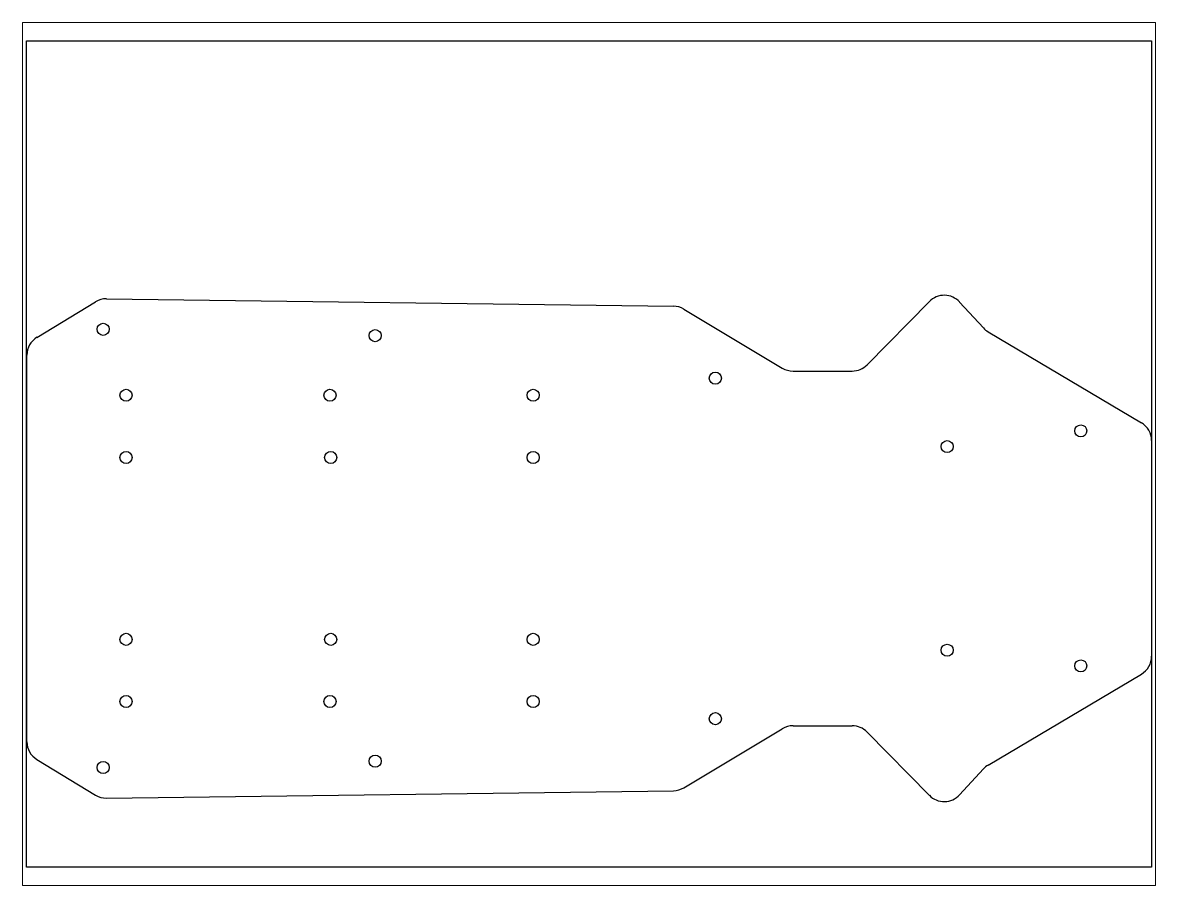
# Paper-space layout 'Layout2' of a CAD drawing. Header units: millimetres. Extents: x 1.05 to 9.45, y 0.8 to 7.2.
# The model-space entities are those that its viewports show. They can reach past a viewport. Long polylines and large blocks are cut down to what shows.
import ezdxf

# ---------------------------------------------------------------- set-up
doc = ezdxf.new("R2010")
doc.units = ezdxf.units.MM
doc.header["$MEASUREMENT"] = 0
for name, color, linetype in [('Annotations', 7, 'Continuous'), ('Interior Holes', 7, 'Continuous'), ('Perimiter', 7, 'Continuous')]:
    doc.layers.add(name, color=color, linetype=linetype)
picture_1 = doc.add_image_def('image1.png', size_in_pixel=(1900, 1396))

msp = doc.modelspace()

# ---------------------------------------------------------------- linework, layer by layer
at = {"layer": 'Interior Holes'}
msp.add_line((50.01, 73.36), (50.01, 166.15), dxfattribs=at)
for centre in [(68.33, 172.35), (133.58, 170.83), (215.21, 160.63), (73.8, 156.51), (122.74, 156.51), (171.51, 156.51), (302.89, 147.96), (270.85, 144.19), (73.8, 141.58), (122.91, 141.58), (171.51, 141.58), (73.8, 97.92), (122.91, 97.92), (171.51, 97.92), (270.85, 95.31), (302.89, 91.55), (73.8, 83), (122.74, 83), (171.51, 83), (215.21, 78.88), (68.33, 67.16), (133.58, 68.67)]:
    msp.add_circle(centre, 1.45, dxfattribs=at)
for centre, start, end in [((55.01, 166.15), 121.3268, 180), ((55.01, 73.36), 180, 238.6732)]:
    msp.add_arc(centre, 5, start, end, dxfattribs=at)
at = {"layer": 'Perimiter'}
for p, q in [((69.12, 179.7), (205.18, 177.9)), ((52.41, 170.42), (66.46, 178.97)), ((207.68, 177.19), (231.28, 163.04)), ((251.63, 163.82), (266.56, 179.02)), ((273.81, 178.9), (279.53, 172.67)), ((280.66, 171.76), (317.44, 149.93)), ((233.85, 162.33), (248.06, 162.33)), ((319.89, 145.63), (319.89, 93.88)), ((280.66, 67.75), (317.44, 89.58)), ((207.68, 62.31), (231.28, 76.47)), ((233.85, 77.18), (248.06, 77.18)), ((251.63, 75.68), (266.56, 60.48)), ((52.41, 69.08), (66.46, 60.54)), ((273.81, 60.6), (279.53, 66.83)), ((69.12, 59.81), (205.18, 61.6))]:
    msp.add_line(p, q, dxfattribs=at)
for centre, start, end in [((69.06, 174.7), 89.2446, 121.3268), ((270.13, 175.52), 42.5901, 135.5112), ((205.11, 172.9), 59.0406, 89.2446), ((283.21, 176.06), 222.5901, 239.3091), ((248.06, 167.33), 270, 315.5112), ((233.85, 167.33), 239.0406, 270), ((314.89, 145.63), 0, 59.3091), ((314.89, 93.88), 300.6909, 0), ((233.85, 72.18), 90, 120.9594), ((248.06, 72.18), 44.4888, 90), ((283.21, 63.45), 120.6909, 137.4099), ((69.06, 64.81), 238.6732, 270.7554), ((205.11, 66.6), 270.7554, 300.9594), ((270.13, 63.99), 224.4888, 317.4099)]:
    msp.add_arc(centre, 5, start, end, dxfattribs=at)

# ---------------------------------------------------------------- pictures from other files: only their frames are drawn
image = msp.add_image(picture_1, insert=(49.89, 43.23), size_in_units=(270, 198.38), dxfattribs=dict(brightness=5, fade=90))
image.dxf.flags = 7

psp = doc.layouts.new('Layout2')

# ---------------------------------------------------------------- viewports
at = {"layer": 'Annotations', "view_target_point": (180.6416, 94.5594)}
psp.add_viewport(center=(5.25, 4), size=(8.4, 6.4), view_center_point=(4.2513, 47.857), view_height=207.08267, dxfattribs=at)

doc.saveas('drawing.dxf')
